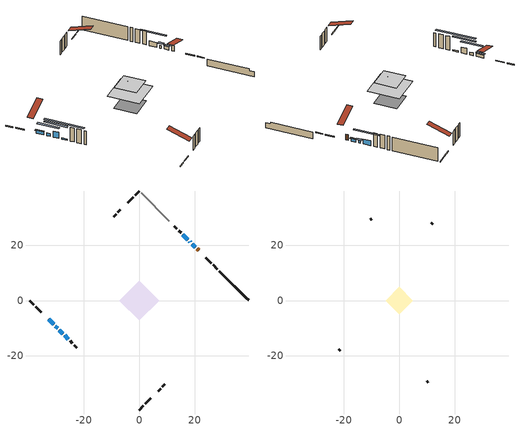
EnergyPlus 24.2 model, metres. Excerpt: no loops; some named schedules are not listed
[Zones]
conditioned space
 floor outside (Floor1 construction): -0.77,0 0,0.77 0.77,0 0,-0.77 z0.23
 floor adiabatic (AdiabaticFloorConstruction): -7.17,0 0,7.17 7.17,0 0,-7.17 z2.67
 floor foundation (Slab1 construction): -5.18,0 0,5.18 5.18,0 0,-5.18 z-2.12
 wall outside (RimJoist1 construction): 0,-39.51 1.53,-37.98 / -39.51,0 -37.98,-1.53 / 0,39.51 -1.53,37.98 / 28.22,11.28 26.7,12.81 z0.23:0.53
 wall outside (RimJoist2 construction): 2.18,-37.32 4.18,-35.33 / -37.32,-2.18 -35.33,-4.18 / -2.18,37.32 -4.18,35.33 / 26.04,13.47 24.05,15.46 z0.23:0.53
 wall outside (AdiabaticWallConstruction 1): 21.39,18.12 20.9,18.61 z0.23:2.26
 wall outside (AdiabaticWallConstruction): 20.24,19.27 19.13,20.38 z0.23:1.37; -32.67,-6.84 -30.91,-8.59 z0.23:1.35; 18.47,21.04 18.18,21.33 z0.23:1.15; 17.52,21.98 15.76,23.75 z0.23:1.93; -30.26,-9.25 -29.43,-10.08 z0.23:1.22; -28.77,-10.73 -27.55,-11.96 z0.23:2.31; -26.9,-12.61 -25.6,-13.91 z0.23:0.69
 wall outside (Wall1 construction): 6.84,-32.67 7.69,-31.82 / -24.94,-14.56 -24.09,-15.42 / -6.84,32.67 -7.69,31.82 / 15.11,24.4 14.25,25.26 z0.23:5.11
 wall outside (Wall2 construction): 8.35,-31.16 9.29,-30.22 / -23.43,-16.07 -22.49,-17.01 / -8.35,31.16 -9.29,30.22 / 13.6,25.91 12.66,26.85 z0.23:5.11
 wall foundation (FoundationWall1 construction): 28.88,10.63,-2.12 28.88,10.63,0.23 38.45,1.06,0.23 38.45,1.06,-0.33 39.51,0,-0.33 39.51,0,-2.12
 wall adiabatic (Wall5 construction): 10.86,28.65 0.66,38.85 z0.23:5.11
 window (WindowConstruction): 20.24,19.27 19.13,20.38 z0.23:1.37
 window (WindowConstruction 1): -32.67,-6.84 -30.91,-8.59 z0.23:1.35
 window (WindowConstruction 5): 18.47,21.04 18.18,21.33 z0.23:1.14
 window (WindowConstruction 2): 17.52,21.98 15.76,23.74 z0.23:1.93
 window (WindowConstruction 3): -30.26,-9.25 -29.43,-10.08 z0.23:1.22
 window (WindowConstruction 4): -28.77,-10.73 -27.55,-11.96 z0.23:2.31
 window (WindowConstruction 6): -26.89,-12.61 -25.6,-13.91 z0.23:0.69
 door (Door): 21.39,18.12 20.9,18.61 z0.23:2.26
 ceiling adiabatic (AdiabaticFloorConstruction): 0,-7.17 7.17,0 0,7.17 -7.17,0 z2.67
attic - vented
 floor to conditioned space (Floor2 construction Reversed): -4.96,0 0,4.96 4.96,0 0,-4.96 z5.11
 floor to conditioned space (Floor3 construction Reversed): -1.7,0 0,1.7 1.7,0 0,-1.7 z5.11
 wall outside (Wall3 construction): 9.94,-29.56 10.43,-29.08 / -21.84,-17.67 -21.35,-18.16 / -9.94,29.56 -10.43,29.08 / 12,27.51 11.51,27.99 z0.23:5.11
 roof outside (Roof1 construction): 6.18,-33.33,5.11 1.07,-28.22,7.51 -0.27,-29.57,7.51 4.83,-34.67,5.11; -33.33,-6.18,5.11 -28.22,-1.07,7.51 -29.57,0.27,7.51 -34.67,-4.83,5.11; -6.18,33.33,5.11 -1.07,28.22,7.51 0.27,29.57,7.51 -4.83,34.67,5.11; 22.05,17.46,5.11 16.94,12.36,7.51 18.29,11.01,7.51 23.39,16.12,5.11
shading: 19.02,20.49 20.35,19.16 20.78,19.59 19.45,20.92 z1.52; -30.81,-8.7 -32.78,-6.73 -33.21,-7.16 -31.24,-9.13 z1.5; 17.75,21.76 18.9,20.61 19.44,21.14 18.29,22.29 z1.75; 13.71,25.79 19.57,19.93 20,20.37 14.14,26.23 z4.83; -27.38,-12.13 -32.31,-7.2 -32.74,-7.63 -27.81,-12.56 z4.12; -25.5,-14.01 -30.82,-8.68 -31.25,-9.12 -25.93,-14.44 z5.21; -21.72,-17.79 -30.78,-8.73 -31.21,-9.16 -22.15,-18.22 z6.18
[Building]
Building 1: Terrain=Suburbs
[Site:Location]
Montreal Intl AP_QC: Latitude {deg}=45.47; Longitude {deg}=-73.74; Time Zone {hr}=-5; Elevation {m}=36; Keep Site Location Information=Yes
[Site:GroundTemperature:Shallow]
2.07863, -0.316383, -0.508184, 0.628371, 5.19101, 9.73239, 13.6695, 16.1636, 16.3755, 14.347, 10.5102, 6.10817
[Site:WaterMainsTemperature]
Calculation Method=Schedule; Temperature Schedule=mains temperature schedule
[Material] Roughness=Rough; Thermal Absorptance=0.9
Name | Thickness {m} | Conductivity {W/m-K} | Density {kg/m3} | Specific Heat {J/kg-K} | Solar Absorptance | Visible Absorptance
asphalt or fiberglass shingles | 0.00635 | 0.162714 | 1121.4 | 1465.45 | 0.4 | 0.4
ceiling loosefill ins | 0.254 | 0.0480833 | 16.02 | 1046.75 | 0.7 | 0.7
ceiling loosefill ins 1 | 0.169333 | 0.0480833 | 16.02 | 1046.75 | 0.7 | 0.7
ceiling stud and cavity | 0.1397 | 0.377791 | 65.682 | 1177.47 | 0.7 | 0.7
ceiling stud and cavity 1 | 0.1397 | 0.0839547 | 65.682 | 1177.47 | 0.7 | 0.7
concrete 4.0 in. | 0.1016 | 1.803125 | 2242.8 | 837.4 | 0.7 | 0.7
concrete 8.0 in. | 0.2032 | 1.803125 | 2242.8 | 837.4 | 0.7 | 0.7
door material | 0.04445 | 0.327969 | 512.64 | 1214.23 | 0.7 | 0.7
exterior vertical ins | 0.00209484 | 0.029427 | 32.04 | 1214.23 | 0.7 | 0.7
floor covering | 0.0127 | 0.0433444 | 54.468 | 1339.84 | 0.6 | 0.6
floor rigid ins; rim joist rigid ins | 0.051816 | 0.029427 | 32.04 | 1214.23 | 0.7 | 0.7
floor rigid ins 1; wall rigid ins | 0.512978 | 0.029427 | 32.04 | 1214.23 | 0.7 | 0.7
floor stud and cavity | 0.1397 | 0.406449 | 92.3553 | 1139.71 | 0.7 | 0.7
floor stud and cavity 1 | 0.1397 | 1.75129 | 37.0049 | 1207.88 | 0.7 | 0.7
furniture material conditioned space 1 | 0.1524 | 0.115458 | 640.8 | 1214.23 | 0.6 | 0.6
gypsum board | 0.0127 | 0.160291 | 801 | 837.4 | 0.6 | 0.6
gypsum board 1 | 0.0127 | 0.160291 | 801 | 837.4 | 0.7 | 0.7
osb sheathing 0.5 in. | 0.0127 | 0.115458 | 512.64 | 1214.23 | 0.7 | 0.7
osb sheathing 0.5 in. 1 | 0.0127 | 0.115458 | 512.64 | 1214.23 | 0.4 | 0.4
osb sheathing 0.75 in. | 0.01905 | 0.115458 | 512.64 | 1214.23 | 0.7 | 0.7
osb sheathing 2.0 in. | 0.0508 | 0.115458 | 512.64 | 1214.23 | 0.7 | 0.7
rim joist stud and cavity | 0.0508 | 0.0430867 | 125.044 | 1163.47 | 0.6 | 0.6
rim joist stud and cavity 1 | 0.0508 | 0.208183 | 125.044 | 1163.47 | 0.6 | 0.6
wall stud and cavity | 0.1397 | 0.0959353 | 139.0536 | 1170.24 | 0.7 | 0.7
wall stud and cavity 1 | 0.1397 | 0.0821308 | 139.0536 | 1170.24 | 0.7 | 0.7
wall stud and cavity 2 | 0.0889 | 6.1454 | 50.32683 | 1063.81 | 0.6 | 0.6
wall stud and cavity 3 | 0.1397 | 0.0749503 | 139.0536 | 1170.24 | 0.7 | 0.7
wall stud and cavity 4 | 0.0889 | 0.380278 | 52.3479 | 1209.89 | 0.7 | 0.7
wall stud and cavity 5 | 0.0889 | 0.391764 | 83.0341 | 1211.67 | 0.7 | 0.7
wood siding | 0.0254 | 0.102417 | 544.68 | 1172.36 | 0.4 | 0.4
wood siding 1 | 0.00254 | 0.102417 | 544.68 | 1172.36 | 0.4 | 0.4
wood siding 2; wood siding 3; wood siding 4 | 0.0254 | 0.102417 | 544.68 | 1172.36 | 0.7 | 0.7
[WindowMaterial:SimpleGlazingSystem]
Name | U-Factor {W/m2-K} | Solar Heat Gain Coefficient
WindowMaterial | 1.782892 | 0.39
WindowMaterial 1 | 1.83172 | 0.37
WindowMaterial 2 | 1.62448 | 0.44
WindowMaterial 3 | 1.86295 | 0.36
WindowMaterial 4 | 1.80163 | 0.39
WindowMaterial 5 | 3.13539 | 0.43
WindowMaterial 6 | 5.70412 | 0.6
[Construction]
AdiabaticFloorConstruction: floor stud and cavity 1, floor rigid ins 1, osb sheathing 0.75 in., floor covering
AdiabaticWallConstruction: wood siding 3, wall rigid ins, wall stud and cavity 4, gypsum board
AdiabaticWallConstruction 1: wood siding 4, wall rigid ins, wall stud and cavity 4, gypsum board
Door: door material
Floor1 construction: floor stud and cavity, floor rigid ins, osb sheathing 0.75 in., floor covering
Floor2 construction Reversed: gypsum board, ceiling stud and cavity, ceiling loosefill ins
Floor3 construction Reversed: gypsum board, ceiling stud and cavity 1, ceiling loosefill ins 1
FoundationWall1 construction: concrete 8.0 in., gypsum board 1
furniture construction conditioned space 1: furniture material conditioned space 1
PartitionWallConstruction: gypsum board, wall stud and cavity 5, gypsum board
RimJoist1 construction: wood siding 2, osb sheathing 2.0 in., rim joist stud and cavity
RimJoist2 construction: wood siding 2, rim joist rigid ins, osb sheathing 2.0 in., rim joist stud and cavity 1
Roof1 construction: asphalt or fiberglass shingles
Slab1 construction: concrete 4.0 in.
Wall1 construction: wood siding, osb sheathing 0.5 in., wall stud and cavity, gypsum board
Wall2 construction: wood siding, osb sheathing 0.5 in., wall stud and cavity 1, gypsum board
Wall3 construction: wood siding 1, wall stud and cavity 2
Wall5 construction: osb sheathing 0.5 in. 1, wall stud and cavity 3, gypsum board
WindowConstruction: WindowMaterial
WindowConstruction 1: WindowMaterial 1
WindowConstruction 2: WindowMaterial 2
WindowConstruction 3: WindowMaterial 3
WindowConstruction 4: WindowMaterial 4
WindowConstruction 5: WindowMaterial 5
WindowConstruction 6: WindowMaterial 6
[Zone] Multiplier=1; Part of Total Floor Area=Yes
Name | Volume {m3}
attic - vented | 21.4567
conditioned space | 400.6
[Space]
Name | Zone | Volume {m3}
attic - vented 1 | attic - vented | 21.4567
conditioned space 1 | conditioned space | 400.6
[ZoneInfiltration:EffectiveLeakageArea]
infil attic - vented 1: Zone or Space=attic - vented 1; Schedule=Always On Discrete; Effective Air Leakage Area {cm2}=2197.2; Stack Coefficient=0.000506452; Wind Coefficient=1.52051e-05
[ZoneMixing]
whole house fan mix: Zone or Space=attic - vented; Schedule=Always On Continuous; Design Flow Rate Calculation Method=Flow/Zone; Design Flow Rate {m3/s}=0; Source Zone or Space=conditioned space
[SurfaceProperty:ExposedFoundationPerimeter]
Slab1: Exposed Perimeter Calculation Method=TotalExposedPerimeter; Total Exposed Perimeter {m}=15.027
[InternalMass] Zone or ZoneList=conditioned space; Space or SpaceList=conditioned space 1
Name | Construction | Surface Area {m2}
furniture mass conditioned space 1 | furniture construction conditioned space 1 | 63.1321
partition wall mass | PartitionWallConstruction | 157.83
[Lights]
interior lighting: Zone or ZoneList or Space or SpaceList=conditioned space 1; Schedule=interior lighting schedule; Design Level Calculation Method=LightingLevel; Lighting Level {W}=343.2; Return Air Fraction=0; Fraction Radiant=0.6; Fraction Visible=0.2; Fraction Replaceable=1
[People]
occupants: Zone or ZoneList or Space or SpaceList=conditioned space 1; Number of People Schedule=occupants schedule; Number of People Calculation Method=People; Number of People=3; Fraction Radiant=0.314171; Sensible Heat Fraction=0.56303; Activity Level Schedule=occupants activity schedule; Carbon Dioxide Generation Rate {m3/s-W}=0; Enable ASHRAE 55 Comfort Warnings=No; Mean Radiant Temperature Calculation Type=EnclosureAveraged
[ElectricEquipment] Zone or ZoneList or Space or SpaceList=conditioned space 1; Design Level Calculation Method=EquipmentLevel
Name | Schedule | Design Level {W} | Fraction Latent | Fraction Radiant | Fraction Lost
clothes dryer | clothes dryer schedule | 140.772 | 0.015 | 0.081 | 0.85
clothes washer | clothes washer schedule | 32.1985 | 0.03 | 0.162 | 0.7
cooking range | cooking range schedule | 208.969 | 0.08 | 0.432 | 0.2
dishwasher | dishwasher schedule | 66.8632 | 0.3 | 0.18 | 0.4
fridge | fridge schedule | 72.9452 | 0 | 0.6 | 0
mech vent bath fan 0 | mech vent bath fan 0 schedule | 50.2 | 0 | 0 | 1
mech vent bath fan 1 | mech vent bath fan 1 schedule | 50.2 | 0 | 0 | 1
mech vent house fan | mech vent house fan schedule | 0 | 0 | 0 | 1
mech vent house fan cfis | mech vent house fan cfis schedule | 0 | 0 | 0 | 0
mech vent range fan 0 | mech vent range fan 0 schedule | 57 | 0 | 0 | 1
misc plug loads | misc plug loads schedule | 494.7 | 0.045 | 0.513 | 0.1
whole house fan | Always On Discrete | 0 | 0 | 0 | 1
[OtherEquipment] Zone or ZoneList or Space or SpaceList=conditioned space 1; Design Level Calculation Method=EquipmentLevel
Name | Fuel Type | Schedule | Design Level {W} | Fraction Latent | Fraction Radiant | Fraction Lost
clothes dryer 1 | Electricity | clothes dryer schedule | 0 | 0.015 | 0.081 | 0.85
cooking range 1 | Electricity | cooking range schedule | 0 | 0.08 | 0.432 | 0.2
general water use latent | None | general water use schedule | 59.3978 | 1 | 0 | 0
general water use sensible | None | general water use schedule | -58.539 | 0 | 0.6 | 0
mech vent house fan latent load | None | Always On Discrete | 0 | 1 | 0 | 0
mech vent house fan sensible load | None | Always On Discrete | 0 | 0 | 0 | 0
water heater energy adjustment1 | Electricity | Always On Discrete | 0.01 | 0 | 0 | 1
[ZoneInfiltration:DesignFlowRate] Zone or ZoneList or Space or SpaceList=conditioned space 1; Schedule=Always On Discrete; Design Flow Rate Calculation Method=Flow/Zone; Design Flow Rate {m3/s}=0
infil flow; natural vent flow; whole house fan flow
[ZoneControl:Thermostat]
conditioned space Thermostat: Zone or ZoneList=conditioned space; Control Type Schedule=conditioned space Thermostat Schedule; Control 1=conditioned space temperature setpoint; Temperature Difference Between Cutout And Setpoint {deltaC}=0
[ThermostatSetpoint:DualSetpoint]
conditioned space temperature setpoint: Heating Setpoint Temperature Schedule=heating setpoint; Cooling Setpoint Temperature Schedule=cooling setpoint
[Zone equipment]
conditioned space: electric baseboard
[Foundation:Kiva]
Foundation Kiva 1: Initial Indoor Air Temperature {C}=18; Wall Height Above Grade {m}=0.230002; Wall Depth Below Slab {m}=0.2032; Custom Block Material Name 1=exterior vertical ins; Custom Block Depth 1 {m}=2.350008; Custom Block X Position 1 {m}=0.2159; Custom Block Z Position 1 {m}=0
[Foundation:Kiva:Settings]
Soil Conductivity {W/m-K}=0.849921; Soil Density {kg/m3}=1842.3; Soil Specific Heat {J/kg-K}=418.7; Ground Solar Absorptivity=0.9; Ground Thermal Absorptivity=0.9; Ground Surface Roughness {m}=0.03; Far-Field Width {m}=40; Deep-Ground Boundary Condition=ZeroFlux; Deep-Ground Depth {m}=40; Minimum Cell Dimension {m}=0.2; Maximum Cell Growth Coefficient=3; Simulation Timestep=Timestep
[Exterior:Lights]
exterior lighting: Schedule=exterior lighting schedule; Design Level {W}=75.6
[EnergyManagementSystem:Sensor] Output:Variable or Output:Meter Index Key=conditioned space
Name | Output:Variable or Output:Meter
conditioned_space_clg_unmet_s | Zone Cooling Setpoint Not Met Time
conditioned_space_htg_unmet_s | Zone Heating Setpoint Not Met Time
fridge_tin_s; tin_s; tin_s_1 | Zone Mean Air Temperature
tout_s | Zone Outdoor Air Drybulb Temperature
win_s | Zone Air Humidity Ratio
[Schedule:Constant]
Name | Hourly Value
Always On Continuous; mech vent house fan schedule; mech vent house fan cfis schedule; Always On Discrete | 1
occupants activity schedule | 117.228
fridge schedule | 0
[Schedule:Week:Daily]
interior lighting schedule Week Rule - Jan1-Jan27: interior lighting schedule day, interior lighting schedule day, interior lighting schedule day, interior lighting schedule day, interior lighting schedule day, interior lighting schedule day, interior lighting schedule day, interior lighting schedule default day, interior lighting schedule default day, interior lighting schedule default day, interior lighting schedule default day, interior lighting schedule default day
interior lighting schedule Week Rule - Jan28-Feb3: interior lighting schedule day, interior lighting schedule day, interior lighting schedule day, interior lighting schedule day, interior lighting schedule day 1, interior lighting schedule day 1, interior lighting schedule day 1, interior lighting schedule default day, interior lighting schedule default day, interior lighting schedule default day, interior lighting schedule default day, interior lighting schedule default day
interior lighting schedule Week Rule - Feb4-Feb24: interior lighting schedule day 1, interior lighting schedule day 1, interior lighting schedule day 1, interior lighting schedule day 1, interior lighting schedule day 1, interior lighting schedule day 1, interior lighting schedule day 1, interior lighting schedule default day, interior lighting schedule default day, interior lighting schedule default day, interior lighting schedule default day, interior lighting schedule default day
interior lighting schedule Week Rule - Feb25-Mar3: interior lighting schedule day 1, interior lighting schedule day 1, interior lighting schedule day 1, interior lighting schedule day 1, interior lighting schedule day 2, interior lighting schedule day 2, interior lighting schedule day 2, interior lighting schedule default day, interior lighting schedule default day, interior lighting schedule default day, interior lighting schedule default day, interior lighting schedule default day
interior lighting schedule Week Rule - Mar4-Mar31: interior lighting schedule day 2, interior lighting schedule day 2, interior lighting schedule day 2, interior lighting schedule day 2, interior lighting schedule day 2, interior lighting schedule day 2, interior lighting schedule day 2, interior lighting schedule default day, interior lighting schedule default day, interior lighting schedule default day, interior lighting schedule default day, interior lighting schedule default day
interior lighting schedule Week Rule - Apr1-Apr28: interior lighting schedule day 3, interior lighting schedule day 3, interior lighting schedule day 3, interior lighting schedule day 3, interior lighting schedule day 3, interior lighting schedule day 3, interior lighting schedule day 3, interior lighting schedule default day, interior lighting schedule default day, interior lighting schedule default day, interior lighting schedule default day, interior lighting schedule default day
interior lighting schedule Week Rule - Apr29-May5: interior lighting schedule day 3, interior lighting schedule day 3, interior lighting schedule day 4, interior lighting schedule day 4, interior lighting schedule day 4, interior lighting schedule day 4, interior lighting schedule day 4, interior lighting schedule default day, interior lighting schedule default day, interior lighting schedule default day, interior lighting schedule default day, interior lighting schedule default day
interior lighting schedule Week Rule - May6-May26: interior lighting schedule day 4, interior lighting schedule day 4, interior lighting schedule day 4, interior lighting schedule day 4, interior lighting schedule day 4, interior lighting schedule day 4, interior lighting schedule day 4, interior lighting schedule default day, interior lighting schedule default day, interior lighting schedule default day, interior lighting schedule default day, interior lighting schedule default day
interior lighting schedule Week Rule - May27-Jun2: interior lighting schedule day 4, interior lighting schedule day 4, interior lighting schedule day 4, interior lighting schedule day 4, interior lighting schedule day 4, interior lighting schedule day 5, interior lighting schedule day 5, interior lighting schedule default day, interior lighting schedule default day, interior lighting schedule default day, interior lighting schedule default day, interior lighting schedule default day
interior lighting schedule Week Rule - Jun3-Jun30: interior lighting schedule day 5, interior lighting schedule day 5, interior lighting schedule day 5, interior lighting schedule day 5, interior lighting schedule day 5, interior lighting schedule day 5, interior lighting schedule day 5, interior lighting schedule default day, interior lighting schedule default day, interior lighting schedule default day, interior lighting schedule default day, interior lighting schedule default day
interior lighting schedule Week Rule - Jul1-Jul28: interior lighting schedule day 6, interior lighting schedule day 6, interior lighting schedule day 6, interior lighting schedule day 6, interior lighting schedule day 6, interior lighting schedule day 6, interior lighting schedule day 6, interior lighting schedule default day, interior lighting schedule default day, interior lighting schedule default day, interior lighting schedule default day, interior lighting schedule default day
interior lighting schedule Week Rule - Jul29-Aug4: interior lighting schedule day 6, interior lighting schedule day 6, interior lighting schedule day 6, interior lighting schedule day 7, interior lighting schedule day 7, interior lighting schedule day 7, interior lighting schedule day 7, interior lighting schedule default day, interior lighting schedule default day, interior lighting schedule default day, interior lighting schedule default day, interior lighting schedule default day
interior lighting schedule Week Rule - Aug5-Aug25: interior lighting schedule day 7, interior lighting schedule day 7, interior lighting schedule day 7, interior lighting schedule day 7, interior lighting schedule day 7, interior lighting schedule day 7, interior lighting schedule day 7, interior lighting schedule default day, interior lighting schedule default day, interior lighting schedule default day, interior lighting schedule default day, interior lighting schedule default day
interior lighting schedule Week Rule - Aug26-Sep1: interior lighting schedule day 7, interior lighting schedule day 7, interior lighting schedule day 7, interior lighting schedule day 7, interior lighting schedule day 7, interior lighting schedule day 7, interior lighting schedule day 8, interior lighting schedule default day, interior lighting schedule default day, interior lighting schedule default day, interior lighting schedule default day, interior lighting schedule default day
interior lighting schedule Week Rule - Sep2-Sep29: interior lighting schedule day 8, interior lighting schedule day 8, interior lighting schedule day 8, interior lighting schedule day 8, interior lighting schedule day 8, interior lighting schedule day 8, interior lighting schedule day 8, interior lighting schedule default day, interior lighting schedule default day, interior lighting schedule default day, interior lighting schedule default day, interior lighting schedule default day
interior lighting schedule Week Rule - Sep30-Oct6: interior lighting schedule day 8, interior lighting schedule day 9, interior lighting schedule day 9, interior lighting schedule day 9, interior lighting schedule day 9, interior lighting schedule day 9, interior lighting schedule day 9, interior lighting schedule default day, interior lighting schedule default day, interior lighting schedule default day, interior lighting schedule default day, interior lighting schedule default day
interior lighting schedule Week Rule - Oct7-Oct27: interior lighting schedule day 9, interior lighting schedule day 9, interior lighting schedule day 9, interior lighting schedule day 9, interior lighting schedule day 9, interior lighting schedule day 9, interior lighting schedule day 9, interior lighting schedule default day, interior lighting schedule default day, interior lighting schedule default day, interior lighting schedule default day, interior lighting schedule default day
interior lighting schedule Week Rule - Oct28-Nov3: interior lighting schedule day 9, interior lighting schedule day 9, interior lighting schedule day 9, interior lighting schedule day 9, interior lighting schedule day 10, interior lighting schedule day 10, interior lighting schedule day 10, interior lighting schedule default day, interior lighting schedule default day, interior lighting schedule default day, interior lighting schedule default day, interior lighting schedule default day
interior lighting schedule Week Rule - Nov4-Nov24: interior lighting schedule day 10, interior lighting schedule day 10, interior lighting schedule day 10, interior lighting schedule day 10, interior lighting schedule day 10, interior lighting schedule day 10, interior lighting schedule day 10, interior lighting schedule default day, interior lighting schedule default day, interior lighting schedule default day, interior lighting schedule default day, interior lighting schedule default day
interior lighting schedule Week Rule - Nov25-Dec1: interior lighting schedule day 10, interior lighting schedule day 10, interior lighting schedule day 10, interior lighting schedule day 10, interior lighting schedule day 10, interior lighting schedule day 10, interior lighting schedule day 11, interior lighting schedule default day, interior lighting schedule default day, interior lighting schedule default day, interior lighting schedule default day, interior lighting schedule default day
interior lighting schedule Week Rule - Dec2-Dec31: interior lighting schedule day 11, interior lighting schedule day 11, interior lighting schedule day 11, interior lighting schedule day 11, interior lighting schedule day 11, interior lighting schedule day 11, interior lighting schedule day 11, interior lighting schedule default day, interior lighting schedule default day, interior lighting schedule default day, interior lighting schedule default day, interior lighting schedule default day
occupants schedule Week Rule - Jan1-Dec31: occupants schedule day, occupants schedule day, occupants schedule day, occupants schedule day, occupants schedule day, occupants schedule day, occupants schedule day, occupants schedule default day, occupants schedule default day, occupants schedule default day, occupants schedule default day, occupants schedule default day
clothes dryer schedule Week Rule - Jan1-Dec31: clothes dryer schedule day, clothes dryer schedule day, clothes dryer schedule day, clothes dryer schedule day, clothes dryer schedule day, clothes dryer schedule day, clothes dryer schedule day, clothes dryer schedule default day, clothes dryer schedule default day, clothes dryer schedule default day, clothes dryer schedule default day, clothes dryer schedule default day
clothes washer schedule Week Rule - Jan1-Dec31: clothes washer schedule day, clothes washer schedule day, clothes washer schedule day, clothes washer schedule day, clothes washer schedule day, clothes washer schedule day, clothes washer schedule day, clothes washer schedule default day, clothes washer schedule default day, clothes washer schedule default day, clothes washer schedule default day, clothes washer schedule default day
cooking range schedule Week Rule - Jan1-Dec31: cooking range schedule day, cooking range schedule day, cooking range schedule day, cooking range schedule day, cooking range schedule day, cooking range schedule day, cooking range schedule day, cooking range schedule default day, cooking range schedule default day, cooking range schedule default day, cooking range schedule default day, cooking range schedule default day
dishwasher schedule Week Rule - Jan1-Dec31: dishwasher schedule day, dishwasher schedule day, dishwasher schedule day, dishwasher schedule day, dishwasher schedule day, dishwasher schedule day, dishwasher schedule day, dishwasher schedule default day, dishwasher schedule default day, dishwasher schedule default day, dishwasher schedule default day, dishwasher schedule default day
mech vent bath fan 0 schedule Week Rule - Jan1-Dec31: mech vent bath fan 0 schedule day, mech vent bath fan 0 schedule day, mech vent bath fan 0 schedule day, mech vent bath fan 0 schedule day, mech vent bath fan 0 schedule day, mech vent bath fan 0 schedule day, mech vent bath fan 0 schedule day, mech vent bath fan 0 schedule default day, mech vent bath fan 0 schedule default day, mech vent bath fan 0 schedule default day, mech vent bath fan 0 schedule default day, mech vent bath fan 0 schedule default day
mech vent bath fan 1 schedule Week Rule - Jan1-Dec31: mech vent bath fan 1 schedule day, mech vent bath fan 1 schedule day, mech vent bath fan 1 schedule day, mech vent bath fan 1 schedule day, mech vent bath fan 1 schedule day, mech vent bath fan 1 schedule day, mech vent bath fan 1 schedule day, mech vent bath fan 1 schedule default day, mech vent bath fan 1 schedule default day, mech vent bath fan 1 schedule default day, mech vent bath fan 1 schedule default day, mech vent bath fan 1 schedule default day
mech vent range fan 0 schedule Week Rule - Jan1-Dec31: mech vent range fan 0 schedule day, mech vent range fan 0 schedule day, mech vent range fan 0 schedule day, mech vent range fan 0 schedule day, mech vent range fan 0 schedule day, mech vent range fan 0 schedule day, mech vent range fan 0 schedule day, mech vent range fan 0 schedule default day, mech vent range fan 0 schedule default day, mech vent range fan 0 schedule default day, mech vent range fan 0 schedule default day, mech vent range fan 0 schedule default day
misc plug loads schedule Week Rule - Jan1-Dec31: misc plug loads schedule day, misc plug loads schedule day, misc plug loads schedule day, misc plug loads schedule day, misc plug loads schedule day, misc plug loads schedule day, misc plug loads schedule day, misc plug loads schedule default day, misc plug loads schedule default day, misc plug loads schedule default day, misc plug loads schedule default day, misc plug loads schedule default day
general water use schedule Week Rule - Jan1-Dec31: general water use schedule day, general water use schedule day, general water use schedule day, general water use schedule day, general water use schedule day, general water use schedule day, general water use schedule day, general water use schedule default day, general water use schedule default day, general water use schedule default day, general water use schedule default day, general water use schedule default day
exterior lighting schedule Week Rule - Jan1-Jan27: exterior lighting schedule day, exterior lighting schedule day, exterior lighting schedule day, exterior lighting schedule day, exterior lighting schedule day, exterior lighting schedule day, exterior lighting schedule day, exterior lighting schedule default day, exterior lighting schedule default day, exterior lighting schedule default day, exterior lighting schedule default day, exterior lighting schedule default day
exterior lighting schedule Week Rule - Jan28-Feb3: exterior lighting schedule day, exterior lighting schedule day, exterior lighting schedule day, exterior lighting schedule day, exterior lighting schedule day 1, exterior lighting schedule day 1, exterior lighting schedule day 1, exterior lighting schedule default day, exterior lighting schedule default day, exterior lighting schedule default day, exterior lighting schedule default day, exterior lighting schedule default day
exterior lighting schedule Week Rule - Feb4-Feb24: exterior lighting schedule day 1, exterior lighting schedule day 1, exterior lighting schedule day 1, exterior lighting schedule day 1, exterior lighting schedule day 1, exterior lighting schedule day 1, exterior lighting schedule day 1, exterior lighting schedule default day, exterior lighting schedule default day, exterior lighting schedule default day, exterior lighting schedule default day, exterior lighting schedule default day
exterior lighting schedule Week Rule - Feb25-Mar3: exterior lighting schedule day 1, exterior lighting schedule day 1, exterior lighting schedule day 1, exterior lighting schedule day 1, exterior lighting schedule day 2, exterior lighting schedule day 2, exterior lighting schedule day 2, exterior lighting schedule default day, exterior lighting schedule default day, exterior lighting schedule default day, exterior lighting schedule default day, exterior lighting schedule default day
exterior lighting schedule Week Rule - Mar4-Mar31: exterior lighting schedule day 2, exterior lighting schedule day 2, exterior lighting schedule day 2, exterior lighting schedule day 2, exterior lighting schedule day 2, exterior lighting schedule day 2, exterior lighting schedule day 2, exterior lighting schedule default day, exterior lighting schedule default day, exterior lighting schedule default day, exterior lighting schedule default day, exterior lighting schedule default day
exterior lighting schedule Week Rule - Apr1-Apr28: exterior lighting schedule day 3, exterior lighting schedule day 3, exterior lighting schedule day 3, exterior lighting schedule day 3, exterior lighting schedule day 3, exterior lighting schedule day 3, exterior lighting schedule day 3, exterior lighting schedule default day, exterior lighting schedule default day, exterior lighting schedule default day, exterior lighting schedule default day, exterior lighting schedule default day
exterior lighting schedule Week Rule - Apr29-May5: exterior lighting schedule day 3, exterior lighting schedule day 3, exterior lighting schedule day 4, exterior lighting schedule day 4, exterior lighting schedule day 4, exterior lighting schedule day 4, exterior lighting schedule day 4, exterior lighting schedule default day, exterior lighting schedule default day, exterior lighting schedule default day, exterior lighting schedule default day, exterior lighting schedule default day
exterior lighting schedule Week Rule - May6-May26: exterior lighting schedule day 4, exterior lighting schedule day 4, exterior lighting schedule day 4, exterior lighting schedule day 4, exterior lighting schedule day 4, exterior lighting schedule day 4, exterior lighting schedule day 4, exterior lighting schedule default day, exterior lighting schedule default day, exterior lighting schedule default day, exterior lighting schedule default day, exterior lighting schedule default day
exterior lighting schedule Week Rule - May27-Jun2: exterior lighting schedule day 4, exterior lighting schedule day 4, exterior lighting schedule day 4, exterior lighting schedule day 4, exterior lighting schedule day 4, exterior lighting schedule day 5, exterior lighting schedule day 5, exterior lighting schedule default day, exterior lighting schedule default day, exterior lighting schedule default day, exterior lighting schedule default day, exterior lighting schedule default day
exterior lighting schedule Week Rule - Jun3-Jun30: exterior lighting schedule day 5, exterior lighting schedule day 5, exterior lighting schedule day 5, exterior lighting schedule day 5, exterior lighting schedule day 5, exterior lighting schedule day 5, exterior lighting schedule day 5, exterior lighting schedule default day, exterior lighting schedule default day, exterior lighting schedule default day, exterior lighting schedule default day, exterior lighting schedule default day
exterior lighting schedule Week Rule - Jul1-Jul28: exterior lighting schedule day 6, exterior lighting schedule day 6, exterior lighting schedule day 6, exterior lighting schedule day 6, exterior lighting schedule day 6, exterior lighting schedule day 6, exterior lighting schedule day 6, exterior lighting schedule default day, exterior lighting schedule default day, exterior lighting schedule default day, exterior lighting schedule default day, exterior lighting schedule default day
exterior lighting schedule Week Rule - Jul29-Aug4: exterior lighting schedule day 6, exterior lighting schedule day 6, exterior lighting schedule day 6, exterior lighting schedule day 7, exterior lighting schedule day 7, exterior lighting schedule day 7, exterior lighting schedule day 7, exterior lighting schedule default day, exterior lighting schedule default day, exterior lighting schedule default day, exterior lighting schedule default day, exterior lighting schedule default day
exterior lighting schedule Week Rule - Aug5-Aug25: exterior lighting schedule day 7, exterior lighting schedule day 7, exterior lighting schedule day 7, exterior lighting schedule day 7, exterior lighting schedule day 7, exterior lighting schedule day 7, exterior lighting schedule day 7, exterior lighting schedule default day, exterior lighting schedule default day, exterior lighting schedule default day, exterior lighting schedule default day, exterior lighting schedule default day
exterior lighting schedule Week Rule - Aug26-Sep1: exterior lighting schedule day 7, exterior lighting schedule day 7, exterior lighting schedule day 7, exterior lighting schedule day 7, exterior lighting schedule day 7, exterior lighting schedule day 7, exterior lighting schedule day 8, exterior lighting schedule default day, exterior lighting schedule default day, exterior lighting schedule default day, exterior lighting schedule default day, exterior lighting schedule default day
exterior lighting schedule Week Rule - Sep2-Sep29: exterior lighting schedule day 8, exterior lighting schedule day 8, exterior lighting schedule day 8, exterior lighting schedule day 8, exterior lighting schedule day 8, exterior lighting schedule day 8, exterior lighting schedule day 8, exterior lighting schedule default day, exterior lighting schedule default day, exterior lighting schedule default day, exterior lighting schedule default day, exterior lighting schedule default day
[Schedule:Year]
interior lighting schedule: interior lighting schedule Week Rule - Jan1-Jan27, 1, 1, 1, 27, interior lighting schedule Week Rule - Jan28-Feb3, 1, 28, 2, 3, interior lighting schedule Week Rule - Feb4-Feb24, 2, 4, 2, 24, interior lighting schedule Week Rule - Feb25-Mar3, 2, 25, 3, 3, interior lighting schedule Week Rule - Mar4-Mar31, 3, 4, 3, 31, interior lighting schedule Week Rule - Apr1-Apr28, 4, 1, 4, 28, interior lighting schedule Week Rule - Apr29-May5, 4, 29, 5, 5, interior lighting schedule Week Rule - May6-May26, 5, 6, 5, 26, interior lighting schedule Week Rule - May27-Jun2, 5, 27, 6, 2, interior lighting schedule Week Rule - Jun3-Jun30, 6, 3, 6, 30, interior lighting schedule Week Rule - Jul1-Jul28, 7, 1, 7, 28, interior lighting schedule Week Rule - Jul29-Aug4, 7, 29, 8, 4, interior lighting schedule Week Rule - Aug5-Aug25, 8, 5, 8, 25, interior lighting schedule Week Rule - Aug26-Sep1, 8, 26, 9, 1, interior lighting schedule Week Rule - Sep2-Sep29, 9, 2, 9, 29, interior lighting schedule Week Rule - Sep30-Oct6, 9, 30, 10, 6, interior lighting schedule Week Rule - Oct7-Oct27, 10, 7, 10, 27, interior lighting schedule Week Rule - Oct28-Nov3, 10, 28, 11, 3, interior lighting schedule Week Rule - Nov4-Nov24, 11, 4, 11, 24, interior lighting schedule Week Rule - Nov25-Dec1, 11, 25, 12, 1, interior lighting schedule Week Rule - Dec2-Dec31, 12, 2, 12, 31
occupants schedule: occupants schedule Week Rule - Jan1-Dec31, 1, 1, 12, 31
clothes dryer schedule: clothes dryer schedule Week Rule - Jan1-Dec31, 1, 1, 12, 31
clothes washer schedule: clothes washer schedule Week Rule - Jan1-Dec31, 1, 1, 12, 31
cooking range schedule: cooking range schedule Week Rule - Jan1-Dec31, 1, 1, 12, 31
dishwasher schedule: dishwasher schedule Week Rule - Jan1-Dec31, 1, 1, 12, 31
mech vent bath fan 0 schedule: mech vent bath fan 0 schedule Week Rule - Jan1-Dec31, 1, 1, 12, 31
mech vent bath fan 1 schedule: mech vent bath fan 1 schedule Week Rule - Jan1-Dec31, 1, 1, 12, 31
mech vent range fan 0 schedule: mech vent range fan 0 schedule Week Rule - Jan1-Dec31, 1, 1, 12, 31
misc plug loads schedule: misc plug loads schedule Week Rule - Jan1-Dec31, 1, 1, 12, 31
general water use schedule: general water use schedule Week Rule - Jan1-Dec31, 1, 1, 12, 31
exterior lighting schedule: exterior lighting schedule Week Rule - Jan1-Jan27, 1, 1, 1, 27, exterior lighting schedule Week Rule - Jan28-Feb3, 1, 28, 2, 3, exterior lighting schedule Week Rule - Feb4-Feb24, 2, 4, 2, 24, exterior lighting schedule Week Rule - Feb25-Mar3, 2, 25, 3, 3, exterior lighting schedule Week Rule - Mar4-Mar31, 3, 4, 3, 31, exterior lighting schedule Week Rule - Apr1-Apr28, 4, 1, 4, 28, exterior lighting schedule Week Rule - Apr29-May5, 4, 29, 5, 5, exterior lighting schedule Week Rule - May6-May26, 5, 6, 5, 26, exterior lighting schedule Week Rule - May27-Jun2, 5, 27, 6, 2, exterior lighting schedule Week Rule - Jun3-Jun30, 6, 3, 6, 30, exterior lighting schedule Week Rule - Jul1-Jul28, 7, 1, 7, 28, exterior lighting schedule Week Rule - Jul29-Aug4, 7, 29, 8, 4, exterior lighting schedule Week Rule - Aug5-Aug25, 8, 5, 8, 25, exterior lighting schedule Week Rule - Aug26-Sep1, 8, 26, 9, 1, exterior lighting schedule Week Rule - Sep2-Sep29, 9, 2, 9, 29, exterior lighting schedule Week Rule - Sep30-Oct6, 9, 30, 10, 6, exterior lighting schedule Week Rule - Oct7-Oct27, 10, 7, 10, 27, exterior lighting schedule Week Rule - Oct28-Nov3, 10, 28, 11, 3, exterior lighting schedule Week Rule - Nov4-Nov24, 11, 4, 11, 24, exterior lighting schedule Week Rule - Nov25-Dec1, 11, 25, 12, 1, exterior lighting schedule Week Rule - Dec2-Dec31, 12, 2, 12, 31
[Schedule:Compact]
conditioned space Thermostat Schedule: Through: 12/31, For: AllDays, Until: 24:00, 4
mains temperature schedule: Through: 01/01, For: AllDays, Until: 24:00, 6.56833, Through: 01/02, For: AllDays, Until: 24:00, 6.48722, Through: 01/03, For: AllDays, Until: 24:00, 6.40722, Through: 01/04, For: AllDays, Until: 24:00, 6.32889, Through: 01/05, For: AllDays, Until: 24:00, 6.25167, Through: 01/06, For: AllDays, Until: 24:00, 6.17611, Through: 01/07, For: AllDays, Until: 24:00, 6.10222, Through: 01/08, For: AllDays, Until: 24:00, 6.02944, Through: 01/09, For: AllDays, Until: 24:00, 5.95833, Through: 01/10, For: AllDays, Until: 24:00, 5.88889, Through: 01/11, For: AllDays, Until: 24:00, 5.82056, Through: 01/12, For: AllDays, Until: 24:00, 5.75444, Through: 01/13, For: AllDays, Until: 24:00, 5.68944, Through: 01/14, For: AllDays, Until: 24:00, 5.62611, Through: 01/15, For: AllDays, Until: 24:00, 5.56444, Through: 01/16, For: AllDays, Until: 24:00, 5.50444, Through: 01/17, For: AllDays, Until: 24:00, 5.44611, Through: 01/18, For: AllDays, Until: 24:00, 5.38944, Through: 01/19, For: AllDays, Until: 24:00, 5.33389, Through: 01/20, For: AllDays, Until: 24:00, 5.28111, Through: 01/21, For: AllDays, Until: 24:00, 5.22944, Through: 01/22, For: AllDays, Until: 24:00, 5.17944, Through: 01/23, For: AllDays, Until: 24:00, 5.13111, Through: 01/24, For: AllDays, Until: 24:00, 5.085, Through: 01/25, For: AllDays, Until: 24:00, 5.04056, Through: 01/26, For: AllDays, Until: 24:00, 4.99778, Through: 01/27, For: AllDays, Until: 24:00, 4.95667, Through: 01/28, For: AllDays, Until: 24:00, 4.91778, Through: 01/29, For: AllDays, Until: 24:00, 4.88056, Through: 01/30, For: AllDays, Until: 24:00, 4.845, Through: 01/31, For: AllDays, Until: 24:00, 4.81167, Through: 02/01, For: AllDays, Until: 24:00, 4.77944, Through: 02/02, For: AllDays, Until: 24:00, 4.75, Through: 02/03, For: AllDays, Until: 24:00, 4.72167, Through: 02/04, For: AllDays, Until: 24:00, 4.69611, Through: 02/05, For: AllDays, Until: 24:00, 4.67167, Through: 02/06, For: AllDays, Until: 24:00, 4.64944, Through: 02/07, For: AllDays, Until: 24:00, 4.62889, Through: 02/08, For: AllDays, Until: 24:00, 4.61056, Through: 02/09, For: AllDays, Until: 24:00, 4.59389, Through: 02/10, For: AllDays, Until: 24:00, 4.57944, Through: 02/11, For: AllDays, Until: 24:00, 4.56667, Through: 02/12, For: AllDays, Until: 24:00, 4.55611, Through: 02/13, For: AllDays, Until: 24:00, 4.54722, Through: 02/14, For: AllDays, Until: 24:00, 4.54056, Through: 02/15, For: AllDays, Until: 24:00, 4.53556, Through: 02/16, For: AllDays, Until: 24:00, 4.53278, Through: 02/17, For: AllDays, Until: 24:00, 4.53167, Through: 02/18, For: AllDays, Until: 24:00, 4.53278, Through: 02/19, For: AllDays, Until: 24:00, 4.53556, Through: 02/20, For: AllDays, Until: 24:00, 4.54056, Through: 02/21, For: AllDays, Until: 24:00, 4.54722, Through: 02/22, For: AllDays, Until: 24:00, 4.55611, Through: 02/23, For: AllDays, Until: 24:00, 4.56667, Through: 02/24, For: AllDays, Until: 24:00, 4.57944, Through: 02/25, For: AllDays, Until: 24:00, 4.59389, Through: 02/26, For: AllDays, Until: 24:00, 4.61056, Through: 02/27, For: AllDays, Until: 24:00, 4.62889, Through: 02/28, For: AllDays, Until: 24:00, 4.64889, Through: 03/01, For: AllDays, Until: 24:00, 4.67111, Through: 03/02, For: AllDays, Until: 24:00, 4.69556, Through: 03/03, For: AllDays, Until: 24:00, 4.72167, Through: 03/04, For: AllDays, Until: 24:00, 4.74944, Through: 03/05, For: AllDays, Until: 24:00, 4.77944, Through: 03/06, For: AllDays, Until: 24:00, 4.81111, Through: 03/07, For: AllDays, Until: 24:00, 4.84444, Through: 03/08, For: AllDays, Until: 24:00, 4.88, Through: 03/09, For: AllDays, Until: 24:00, 4.91722, Through: 03/10, For: AllDays, Until: 24:00, 4.95611, Through: 03/11, For: AllDays, Until: 24:00, 4.99722, Through: 03/12, For: AllDays, Until: 24:00, 5.04, Through: 03/13, For: AllDays, Until: 24:00, 5.08444, Through: 03/14, For: AllDays, Until: 24:00, 5.13056, Through: 03/15, For: AllDays, Until: 24:00, 5.17889, Through: 03/16, For: AllDays, Until: 24:00, 5.22833, Through: 03/17, For: AllDays, Until: 24:00, 5.28, Through: 03/18, For: AllDays, Until: 24:00, 5.33333, Through: 03/19, For: AllDays, Until: 24:00, 5.38833, Through: 03/20, For: AllDays, Until: 24:00, 5.445, Through: 03/21, For: AllDays, Until: 24:00, 5.50333, Through: 03/22, For: AllDays, Until: 24:00, 5.56333, Through: 03/23, For: AllDays, Until: 24:00, 5.625, Through: 03/24, For: AllDays, Until: 24:00, 5.68833, Through: 03/25, For: AllDays, Until: 24:00, 5.75333, Through: 03/26, For: AllDays, Until: 24:00, 5.81944, Through: 03/27, For: AllDays, Until: 24:00, 5.88778, Through: 03/28, For: AllDays, Until: 24:00, 5.95722, Through: 03/29, For: AllDays, Until: 24:00, 6.02833, Through: 03/30, For: AllDays, Until: 24:00, 6.10111, Through: 03/31, For: AllDays, Until: 24:00, 6.175, Through: 04/01, For: AllDays, Until: 24:00, 6.25056, Through: 04/02, For: AllDays, Until: 24:00, 6.32778, Through: 04/03, For: AllDays, Until: 24:00, 6.40611, Through: 04/04, For: AllDays, Until: 24:00, 6.48556, Through: 04/05, For: AllDays, Until: 24:00, 6.56722, Through: 04/06, For: AllDays, Until: 24:00, 6.64944, Through: 04/07, For: AllDays, Until: 24:00, 6.73333, Through: 04/08, For: AllDays, Until: 24:00, 6.81833, Through: 04/09, For: AllDays, Until: 24:00, 6.905, Through: 04/10, For: AllDays, Until: 24:00, 6.99278, Through: 04/11, For: AllDays, Until: 24:00, 7.08111, Through: 04/12, For: AllDays, Until: 24:00, 7.17167, Through: 04/13, For: AllDays, Until: 24:00, 7.26278, Through: 04/14, For: AllDays, Until: 24:00, 7.355, Through: 04/15, For: AllDays, Until: 24:00, 7.44833, Through: 04/16, For: AllDays, Until: 24:00, 7.54278, Through: 04/17, For: AllDays, Until: 24:00, 7.63889, Through: 04/18, For: AllDays, Until: 24:00, 7.735, Through: 04/19, For: AllDays, Until: 24:00, 7.83278, Through: 04/20, For: AllDays, Until: 24:00, 7.93167, Through: 04/21, For: AllDays, Until: 24:00, 8.03111, Through: 04/22, For: AllDays, Until: 24:00, 8.13167, Through: 04/23, For: AllDays, Until: 24:00, 8.23278, Through: 04/24, For: AllDays, Until: 24:00, 8.335, Through: 04/25, For: AllDays, Until: 24:00, 8.43778, Through: 04/26, For: AllDays, Until: 24:00, 8.54167, Through: 04/27, For: AllDays, Until: 24:00, 8.64611, Through: 04/28, For: AllDays, Until: 24:00, 8.75167, Through: 04/29, For: AllDays, Until: 24:00, 8.85778, Through: 04/30, For: AllDays, Until: 24:00, 8.96444, Through: 05/01, For: AllDays, Until: 24:00, 9.07167, Through: 05/02, For: AllDays, Until: 24:00, 9.17944, Through: 05/03, For: AllDays, Until: 24:00, 9.28778, Through: 05/04, For: AllDays, Until: 24:00, 9.39667, Through: 05/05, For: AllDays, Until: 24:00, 9.50667, Through: 05/06, For: AllDays, Until: 24:00, 9.61667, Through: 05/07, For: AllDays, Until: 24:00, 9.72667, Through: 05/08, For: AllDays, Until: 24:00, 9.83778, Through: 05/09, For: AllDays, Until: 24:00, 9.94889, Through: 05/10, For: AllDays, Until: 24:00, 10.0606, Through: 05/11, For: AllDays, Until: 24:00, 10.1722, Through: 05/12, For: AllDays, Until: 24:00, 10.2844, Through: 05/13, For: AllDays, Until: 24:00, 10.3967, Through: 05/14, For: AllDays, Until: 24:00, 10.5094, Through: 05/15, For: AllDays, Until: 24:00, 10.6222, Through: 05/16, For: AllDays, Until: 24:00, 10.735, Through: 05/17, For: AllDays, Until: 24:00, 10.8478, Through: 05/18, For: AllDays, Until: 24:00, 10.9611, Through: 05/19, For: AllDays, Until: 24:00, 11.0744, Through: 05/20, For: AllDays, Until: 24:00, 11.1872, Through: 05/21, For: AllDays, Until: 24:00, 11.3006, Through: 05/22, For: AllDays, Until: 24:00, 11.4133, Through: 05/23, For: AllDays, Until: 24:00, 11.5267, Through: 05/24, For: AllDays, Until: 24:00, 11.6394, Through: 05/25, For: AllDays, Until: 24:00, 11.7522, Through: 05/26, For: AllDays, Until: 24:00, 11.8644, Through: 05/27, For: AllDays, Until: 24:00, 11.9767, Through: 05/28, For: AllDays, Until: 24:00, 12.0889, Through: 05/29, For: AllDays, Until: 24:00, 12.2006, Through: 05/30, For: AllDays, Until: 24:00, 12.3122, Through: 05/31, For: AllDays, Until: 24:00, 12.4228, Through: 06/01, For: AllDays, Until: 24:00, 12.5339, Through: 06/02, For: AllDays, Until: 24:00, 12.6439, Through: 06/03, For: AllDays, Until: 24:00, 12.7539, Through: 06/04, For: AllDays, Until: 24:00, 12.8628, Through: 06/05, For: AllDays, Until: 24:00, 12.9717, Through: 06/06, For: AllDays, Until: 24:00, 13.08, Through: 06/07, For: AllDays, Until: 24:00, 13.1878, Through: 06/08, For: AllDays, Until: 24:00, 13.2944, Through: 06/09, For: AllDays, Until: 24:00, 13.4011, Through: 06/10, For: AllDays, Until: 24:00, 13.5067, Through: 06/11, For: AllDays, Until: 24:00, 13.6117, Through: 06/12, For: AllDays, Until: 24:00, 13.7156, Through: 06/13, For: AllDays, Until: 24:00, 13.8194, Through: 06/14, For: AllDays, Until: 24:00, 13.9222, Through: 06/15, For: AllDays, Until: 24:00, 14.0239, Through: 06/16, For: AllDays, Until: 24:00, 14.125, Through: 06/17, For: AllDays, Until: 24:00, 14.225, Through: 06/18, For: AllDays, Until: 24:00, 14.3239, Through: 06/19, For: AllDays, Until: 24:00, 14.4222, Through: 06/20, For: AllDays, Until: 24:00, 14.5194, Through: 06/21, For: AllDays, Until: 24:00, 14.6156, Through: 06/22, For: AllDays, Until: 24:00, 14.7106, Through: 06/23, For: AllDays, Until: 24:00, 14.805, Through: 06/24, For: AllDays, Until: 24:00, 14.8978, Through: 06/25, For: AllDays, Until: 24:00, 14.9894, Through: 06/26, For: AllDays, Until: 24:00, 15.0806, Through: 06/27, For: AllDays, Until: 24:00, 15.17, Through: 06/28, For: AllDays, Until: 24:00, 15.2583, Through: 06/29, For: AllDays, Until: 24:00, 15.3456, Through: 06/30, For: AllDays, Until: 24:00, 15.4311, Through: 07/01, For: AllDays, Until: 24:00, 15.5161, Through: 07/02, For: AllDays, Until: 24:00, 15.5989, Through: 07/03, For: AllDays, Until: 24:00, 15.6811, Through: 07/04, For: AllDays, Until: 24:00, 15.7617, Through: 07/05, For: AllDays, Until: 24:00, 15.8411, Through: 07/06, For: AllDays, Until: 24:00, 15.9189, Through: 07/07, For: AllDays, Until: 24:00, 15.995, Through: 07/08, For: AllDays, Until: 24:00, 16.07, Through: 07/09, For: AllDays, Until: 24:00, 16.1433, Through: 07/10, For: AllDays, Until: 24:00, 16.2156, Through: 07/11, For: AllDays, Until: 24:00, 16.2861, Through: 07/12, For: AllDays, Until: 24:00, 16.355, Through: 07/13, For: AllDays, Until: 24:00, 16.4222, Through: 07/14, For: AllDays, Until: 24:00, 16.4878, Through: 07/15, For: AllDays, Until: 24:00, 16.5522, Through: 07/16, For: AllDays, Until: 24:00, 16.615, Through: 07/17, For: AllDays, Until: 24:00, 16.6756, Through: 07/18, For: AllDays, Until: 24:00, 16.735, Through: 07/19, For: AllDays, Until: 24:00, 16.7928, Through: 07/20, For: AllDays, Until: 24:00, 16.8489, Through: 07/21, For: AllDays, Until: 24:00, 16.9028, Through: 07/22, For: AllDays, Until: 24:00, 16.9556, Through: 07/23, For: AllDays, Until: 24:00, 17.0061, Through: 07/24, For: AllDays, Until: 24:00, 17.0556, Through: 07/25, For: AllDays, Until: 24:00, 17.1028, Through: 07/26, For: AllDays, Until: 24:00, 17.1483, Through: 07/27, For: AllDays, Until: 24:00, 17.1917, Through: 07/28, For: AllDays, Until: 24:00, 17.2339, Through: 07/29, For: AllDays, Until: 24:00, 17.2739, Through: 07/30, For: AllDays, Until: 24:00, 17.3122, Through: 07/31, For: AllDays, Until: 24:00, 17.3489, Through: 08/01, For: AllDays, Until: 24:00, 17.3833, Through: 08/02, For: AllDays, Until: 24:00, 17.4161, Through: 08/03, For: AllDays, Until: 24:00, 17.4467, Through: 08/04, For: AllDays, Until: 24:00, 17.4761, Through: 08/05, For: AllDays, Until: 24:00, 17.5028, Through: 08/06, For: AllDays, Until: 24:00, 17.5283, Through: 08/07, For: AllDays, Until: 24:00, 17.5517, Through: 08/08, For: AllDays, Until: 24:00, 17.5728, Through: 08/09, For: AllDays, Until: 24:00, 17.5922, Through: 08/10, For: AllDays, Until: 24:00, 17.61, Through: 08/11, For: AllDays, Until: 24:00, 17.6256, Through: 08/12, For: AllDays, Until: 24:00, 17.6394, Through: 08/13, For: AllDays, Until: 24:00, 17.6511, Through: 08/14, For: AllDays, Until: 24:00, 17.6611, Through: 08/15, For: AllDays, Until: 24:00, 17.6689, Through: 08/16, For: AllDays, Until: 24:00, 17.675, Through: 08/17, For: AllDays, Until: 24:00, 17.6789, Through: 08/18, For: AllDays, Until: 24:00, 17.6811, Through: 08/19, For: AllDays, Until: 24:00, 17.6811, Through: 08/20, For: AllDays, Until: 24:00, 17.6794, Through: 08/21, For: AllDays, Until: 24:00, 17.6756, Through: 08/22, For: AllDays, Until: 24:00, 17.67, Through: 08/23, For: AllDays, Until: 24:00, 17.6622, Through: 08/24, For: AllDays, Until: 24:00, 17.6528, Through: 08/25, For: AllDays, Until: 24:00, 17.6411, Through: 08/26, For: AllDays, Until: 24:00, 17.6278, Through: 08/27, For: AllDays, Until: 24:00, 17.6122, Through: 08/28, For: AllDays, Until: 24:00, 17.595, Through: 08/29, For: AllDays, Until: 24:00, 17.5756, Through: 08/30, For: AllDays, Until: 24:00, 17.5544, Through: 08/31, For: AllDays, Until: 24:00, 17.5311, Through: 09/01, For: AllDays, Until: 24:00, 17.5061, Through: 09/02, For: AllDays, Until: 24:00, 17.4794, Through: 09/03, For: AllDays, Until: 24:00, 17.4506, Through: 09/04, For: AllDays, Until: 24:00, 17.42, Through: 09/05, For: AllDays, Until: 24:00, 17.3878, Through: 09/06, For: AllDays, Until: 24:00, 17.3533, Through: 09/07, For: AllDays, Until: 24:00, 17.3172, Through: 09/08, For: AllDays, Until: 24:00, 17.2789, Through: 09/09, For: AllDays, Until: 24:00, 17.2389, Through: 09/10, For: AllDays, Until: 24:00, 17.1972, Through: 09/11, For: AllDays, Until: 24:00, 17.1539, Through: 09/12, For: AllDays, Until: 24:00, 17.1083, Through: 09/13, For: AllDays, Until: 24:00, 17.0617, Through: 09/14, For: AllDays, Until: 24:00, 17.0128, Through: 09/15, For: AllDays, Until: 24:00, 16.9622, Through: 09/16, For: AllDays, Until: 24:00, 16.9094, Through: 09/17, For: AllDays, Until: 24:00, 16.8556, Through: 09/18, For: AllDays, Until: 24:00, 16.8, Through: 09/19, For: AllDays, Until: 24:00, 16.7422, Through: 09/20, For: AllDays, Until: 24:00, 16.6833, Through: 09/21, For: AllDays, Until: 24:00, 16.6228, Through: 09/22, For: AllDays, Until: 24:00, 16.56, Through: 09/23, For: AllDays, Until: 24:00, 16.4961, Through: 09/24, For: AllDays, Until: 24:00, 16.4306, Through: 09/25, For: AllDays, Until: 24:00, 16.3633, Through: 09/26, For: AllDays, Until: 24:00, 16.295, Through: 09/27, For: AllDays, Until: 24:00, 16.2244, Through: 09/28, For: AllDays, Until: 24:00, 16.1528, Through: 09/29, For: AllDays, Until: 24:00, 16.0794, Through: 09/30, For: AllDays, Until: 24:00, 16.0044, Through: 10/01, For: AllDays, Until: 24:00, 15.9283, Through: 10/02, For: AllDays, Until: 24:00, 15.8511, Through: 10/03, For: AllDays, Until: 24:00, 15.7717, Through: 10/04, For: AllDays, Until: 24:00, 15.6917, Through: 10/05, For: AllDays, Until: 24:00, 15.6094, Through: 10/06, For: AllDays, Until: 24:00, 15.5267, Through: 10/07, For: AllDays, Until: 24:00, 15.4422, Through: 10/08, For: AllDays, Until: 24:00, 15.3567, Through: 10/09, For: AllDays, Until: 24:00, 15.2694, Through: 10/10, For: AllDays, Until: 24:00, 15.1811, Through: 10/11, For: AllDays, Until: 24:00, 15.0917, Through: 10/12, For: AllDays, Until: 24:00, 15.0011, Through: 10/13, For: AllDays, Until: 24:00, 14.9094, Through: 10/14, For: AllDays, Until: 24:00, 14.8167, Through: 10/15, For: AllDays, Until: 24:00, 14.7228, Through: 10/16, For: AllDays, Until: 24:00, 14.6278, Through: 10/17, For: AllDays, Until: 24:00, 14.5317, Through: 10/18, For: AllDays, Until: 24:00, 14.4344, Through: 10/19, For: AllDays, Until: 24:00, 14.3367, Through: 10/20, For: AllDays, Until: 24:00, 14.2378, Through: 10/21, For: AllDays, Until: 24:00, 14.1378, Through: 10/22, For: AllDays, Until: 24:00, 14.0367, Through: 10/23, For: AllDays, Until: 24:00, 13.935, Through: 10/24, For: AllDays, Until: 24:00, 13.8322, Through: 10/25, For: AllDays, Until: 24:00, 13.7289, Through: 10/26, For: AllDays, Until: 24:00, 13.625, Through: 10/27, For: AllDays, Until: 24:00, 13.52, Through: 10/28, For: AllDays, Until: 24:00, 13.4144, Through: 10/29, For: AllDays, Until: 24:00, 13.3083, Through: 10/30, For: AllDays, Until: 24:00, 13.2011, Through: 10/31, For: AllDays, Until: 24:00, 13.0939, Through: 11/01, For: AllDays, Until: 24:00, 12.9856, Through: 11/02, For: AllDays, Until: 24:00, 12.8767, Through: 11/03, For: AllDays, Until: 24:00, 12.7678, Through: 11/04, For: AllDays, Until: 24:00, 12.6578, Through: 11/05, For: AllDays, Until: 24:00, 12.5478, Through: 11/06, For: AllDays, Until: 24:00, 12.4372, Through: 11/07, For: AllDays, Until: 24:00, 12.3261, Through: 11/08, For: AllDays, Until: 24:00, 12.215, Through: 11/09, For: AllDays, Until: 24:00, 12.1033, Through: 11/10, For: AllDays, Until: 24:00, 11.9911, Through: 11/11, For: AllDays, Until: 24:00, 11.8789, Through: 11/12, For: AllDays, Until: 24:00, 11.7667, Through: 11/13, For: AllDays, Until: 24:00, 11.6539, Through: 11/14, For: AllDays, Until: 24:00, 11.5411, Through: 11/15, For: AllDays, Until: 24:00, 11.4278, Through: 11/16, For: AllDays, Until: 24:00, 11.315, Through: 11/17, For: AllDays, Until: 24:00, 11.2017, Through: 11/18, For: AllDays, Until: 24:00, 11.0889, Through: 11/19, For: AllDays, Until: 24:00, 10.9756, Through: 11/20, For: AllDays, Until: 24:00, 10.8622, Through: 11/21, For: AllDays, Until: 24:00, 10.7494, Through: 11/22, For: AllDays, Until: 24:00, 10.6367, Through: 11/23, For: AllDays, Until: 24:00, 10.5239, Through: 11/24, For: AllDays, Until: 24:00, 10.4111, Through: 11/25, For: AllDays, Until: 24:00, 10.2989, Through: 11/26, For: AllDays, Until: 24:00, 10.1867, Through: 11/27, For: AllDays, Until: 24:00, 10.0744, Through: 11/28, For: AllDays, Until: 24:00, 9.96333, Through: 11/29, For: AllDays, Until: 24:00, 9.85167, Through: 11/30, For: AllDays, Until: 24:00, 9.74111, Through: 12/01, For: AllDays, Until: 24:00, 9.63056, Through: 12/02, For: AllDays, Until: 24:00, 9.52056, Through: 12/03, For: AllDays, Until: 24:00, 9.41111, Through: 12/04, For: AllDays, Until: 24:00, 9.30167, Through: 12/05, For: AllDays, Until: 24:00, 9.19333, Through: 12/06, For: AllDays, Until: 24:00, 9.08556, Through: 12/07, For: AllDays, Until: 24:00, 8.97778, Through: 12/08, For: AllDays, Until: 24:00, 8.87111, Through: 12/09, For: AllDays, Until: 24:00, 8.765, Through: 12/10, For: AllDays, Until: 24:00, 8.66, Through: 12/11, For: AllDays, Until: 24:00, 8.555, Through: 12/12, For: AllDays, Until: 24:00, 8.45111, Through: 12/13, For: AllDays, Until: 24:00, 8.34833, Through: 12/14, For: AllDays, Until: 24:00, 8.24611, Through: 12/15, For: AllDays, Until: 24:00, 8.14444, Through: 12/16, For: AllDays, Until: 24:00, 8.04389, Through: 12/17, For: AllDays, Until: 24:00, 7.94444, Through: 12/18, For: AllDays, Until: 24:00, 7.84556, Through: 12/19, For: AllDays, Until: 24:00, 7.74778, Through: 12/20, For: AllDays, Until: 24:00, 7.65111, Through: 12/21, For: AllDays, Until: 24:00, 7.555, Through: 12/22, For: AllDays, Until: 24:00, 7.46056, Through: 12/23, For: AllDays, Until: 24:00, 7.36667, Through: 12/24, For: AllDays, Until: 24:00, 7.27444, Through: 12/25, For: AllDays, Until: 24:00, 7.18278, Through: 12/26, For: AllDays, Until: 24:00, 7.09278, Through: 12/27, For: AllDays, Until: 24:00, 7.00389, Through: 12/28, For: AllDays, Until: 24:00, 6.91611, Through: 12/29, For: AllDays, Until: 24:00, 6.82944, Through: 12/30, For: AllDays, Until: 24:00, 6.74389, Through: 12/31, For: AllDays, Until: 24:00, 6.66
